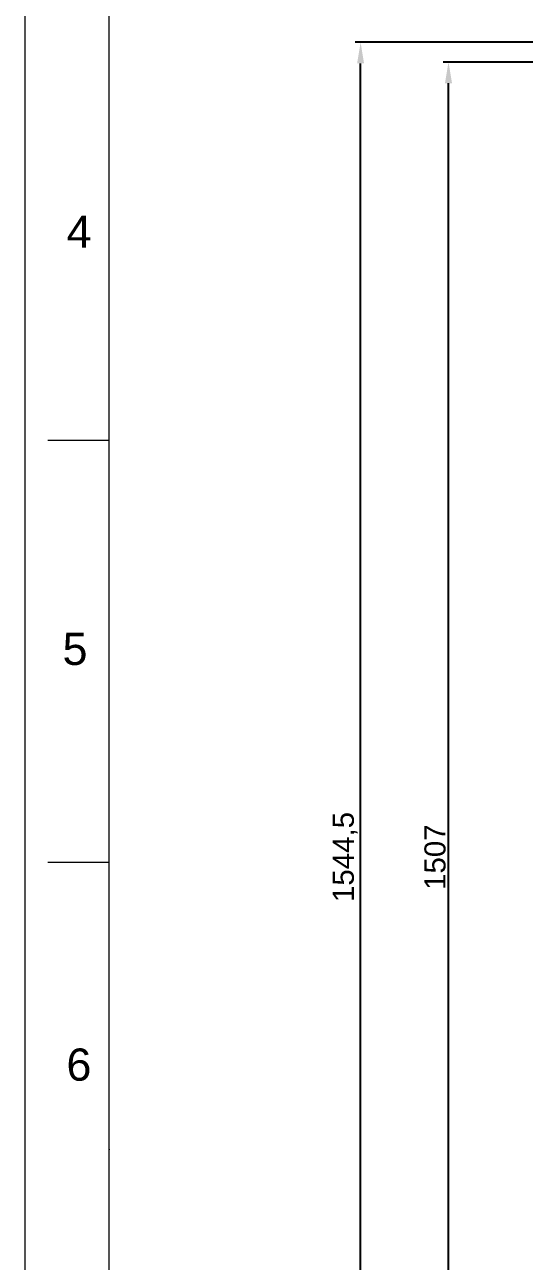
# Model space of a CAD drawing. Header units: millimetres. Extents: x 6110 to 6704, y -2661 to -1821.
# Drawn here: x 6109.8 to 6228.3, y -2435.3 to -2142.3 of the extents above; entities that cross this region are included whole.
import ezdxf

# ---------------------------------------------------------------- set-up
doc = ezdxf.new("R2010")
doc.units = ezdxf.units.MM
doc.header["$LTSCALE"] = 0.1
doc.layers.get('0').update_dxf_attribs({"lineweight": 15})
doc.layers.add('DIM', color=3, linetype='Continuous', lineweight=9)
doc.styles.get("Standard").update_dxf_attribs({"font": 'arial.ttf'})
doc.dimstyles.new('ISO-25', dxfattribs={"dimtxt": 2.5, "dimasz": 2.5, "dimexe": 1.25, "dimexo": 0.625, "dimtad": 1, "dimlfac": 5, "dimtxsty": 'Standard', "dimcen": 2.5, "dimadec": 0, "dimazin": 0, "dimtfac": 1, "dimtmove": 0, "dimatfit": 3, "dimfxl": 0, "dimarcsym": 0})

# ---------------------------------------------------------------- blocks, each defined once
blk = doc.blocks.new('*D76')
at = {"layer": 'Defpoints', "color": 0}
for p in [(6210.34, -2151.11), (6249.06, -2151.11), (6250.3, -2527.93)]:
    blk.add_point(p, dxfattribs=at)
at = {"layer": 'DIM', "color": 0, "lineweight": -2}
for p, q in [((6248.44, -2151.11), (6209.09, -2151.11)), ((6210.34, -2522.93), (6210.34, -2156.11)), ((6249.67, -2527.93), (6209.09, -2527.93))]:
    blk.add_line(p, q, dxfattribs=at)
at = {"layer": 'DIM', "color": 0}
for points in [[(6209.5, -2156.11), (6211.17, -2156.11), (6210.34, -2151.11)], [(6209.5, -2522.93), (6211.17, -2522.93), (6210.34, -2527.93)]]:
    blk.add_solid(points, dxfattribs=at)
at = {"layer": 'DIM', "color": 0, "insert": (6207.16, -2339.52), "char_height": 5, "attachment_point": 5, "rotation": 90}
blk.add_mtext('1507', dxfattribs=at)
blk = doc.blocks.new('*D77')
at = {"layer": 'Defpoints', "color": 0}
for p in [(6189.49, -2146.42), (6257.06, -2146.42), (6254.56, -2532.54)]:
    blk.add_point(p, dxfattribs=at)
at = {"layer": 'DIM', "color": 0, "lineweight": -2}
for p, q in [((6256.44, -2146.42), (6188.24, -2146.42)), ((6189.49, -2527.54), (6189.49, -2151.42)), ((6253.94, -2532.54), (6188.24, -2532.54))]:
    blk.add_line(p, q, dxfattribs=at)
at = {"layer": 'DIM', "color": 0}
for points in [[(6188.66, -2151.42), (6190.32, -2151.42), (6189.49, -2146.42)], [(6188.66, -2527.54), (6190.32, -2527.54), (6189.49, -2532.54)]]:
    blk.add_solid(points, dxfattribs=at)
at = {"layer": 'DIM', "color": 0, "insert": (6185.86, -2339.48), "char_height": 5, "attachment_point": 5, "rotation": 90}
blk.add_mtext('1544,5', dxfattribs=at)

msp = doc.modelspace()

# ---------------------------------------------------------------- hatches: boundary and pattern name
at = {"layer": 'DIM'}
h = msp.add_hatch(dxfattribs=at)
h.set_pattern_fill('ANSI31', color=2)
edge = h.paths.add_edge_path()
edge.add_line((6619.617, -2595.98), (6619.617, -1962.206))
edge.add_line((6634.617, -1966.11), (6619.617, -1966.11))
edge.add_line((6634.617, -2610.98), (6634.617, -1966.11))
edge.add_line((6634.617, -2610.98), (6184.457, -2610.98))
edge.add_line((6619.617, -2595.98), (6184.457, -2595.98))
edge.add_line((6184.457, -2610.98), (6184.457, -2595.98))

# ---------------------------------------------------------------- linework, layer by layer
at = {"color": 7, "linetype": 'Continuous'}
for p, q in [((6109.844, -1820.794), (6109.844, -2660.794)), ((6129.844, -2240.794), (6115.308, -2240.794)), ((6129.844, -2340.794), (6115.308, -2340.794))]:
    msp.add_line(p, q, dxfattribs=at)
at = {"linetype": 'Continuous'}
msp.add_line((6129.844, -2640.794), (6129.844, -1840.794), dxfattribs=at)
msp.add_point((6129.844, -2408.812))
msp.add_point((6129.844, -2408.812))

# ---------------------------------------------------------------- texts
at = {"char_height": 7.624, "attachment_point": 5}
for s, insert in [('4', (6122.726, -2191.286)), ('5', (6121.775, -2290.215)), ('6', (6122.697, -2388.736))]:
    msp.add_mtext_dynamic_manual_height_columns(s, width=50, gutter_width=12.5, heights=[0], dxfattribs=dict(at, insert=insert))

# ---------------------------------------------------------------- dimensions: what is measured, and where the dimension line sits
at = {"layer": 'DIM'}
dim = msp.add_linear_dim(base=(6189.49, -2146.419), p1=(6254.561, -2532.542), p2=(6257.064, -2146.419), angle=90, dimstyle='ISO-25', override={"dimtxt": 5, "dimasz": 5, "dimdec": 1, "dimlfac": 4, "dimadec": 1, "dimtdec": 1, "dimfxl": 1.25, "dimtfill": 1}, dxfattribs=at)
dim.commit()
dim.dimension.update_dxf_attribs({"geometry": '*D77', "text_midpoint": (6185.86, -2339.48)})
dim = msp.add_linear_dim(base=(6210.338, -2151.114), p1=(6250.297, -2527.926), p2=(6249.064, -2151.114), angle=90, text='1507', dimstyle='ISO-25', override={"dimtxt": 5, "dimasz": 5, "dimdec": 1, "dimlfac": 4, "dimadec": 1, "dimtdec": 1, "dimfxl": 1.25, "dimtfill": 1}, dxfattribs=at)
dim.commit()
dim.dimension.update_dxf_attribs({"geometry": '*D76', "text_midpoint": (6207.16, -2339.52)})

# ---------------------------------------------------------------- leaders
msp.add_leader([(6256.495, -2151.114), (6235.3, -2130.331), (6173.345, -2130.331)], dimstyle='ISO-25', override={"dimtxt": 5, "dimasz": 5, "dimgap": 0.625, "dimtad": 0, "dimdec": 1, "dimlfac": 4, "dimadec": 1, "dimtdec": 1, "dimfxl": 1.25, "dimtfill": 1}, dxfattribs=at)

doc.saveas('drawing.dxf')
